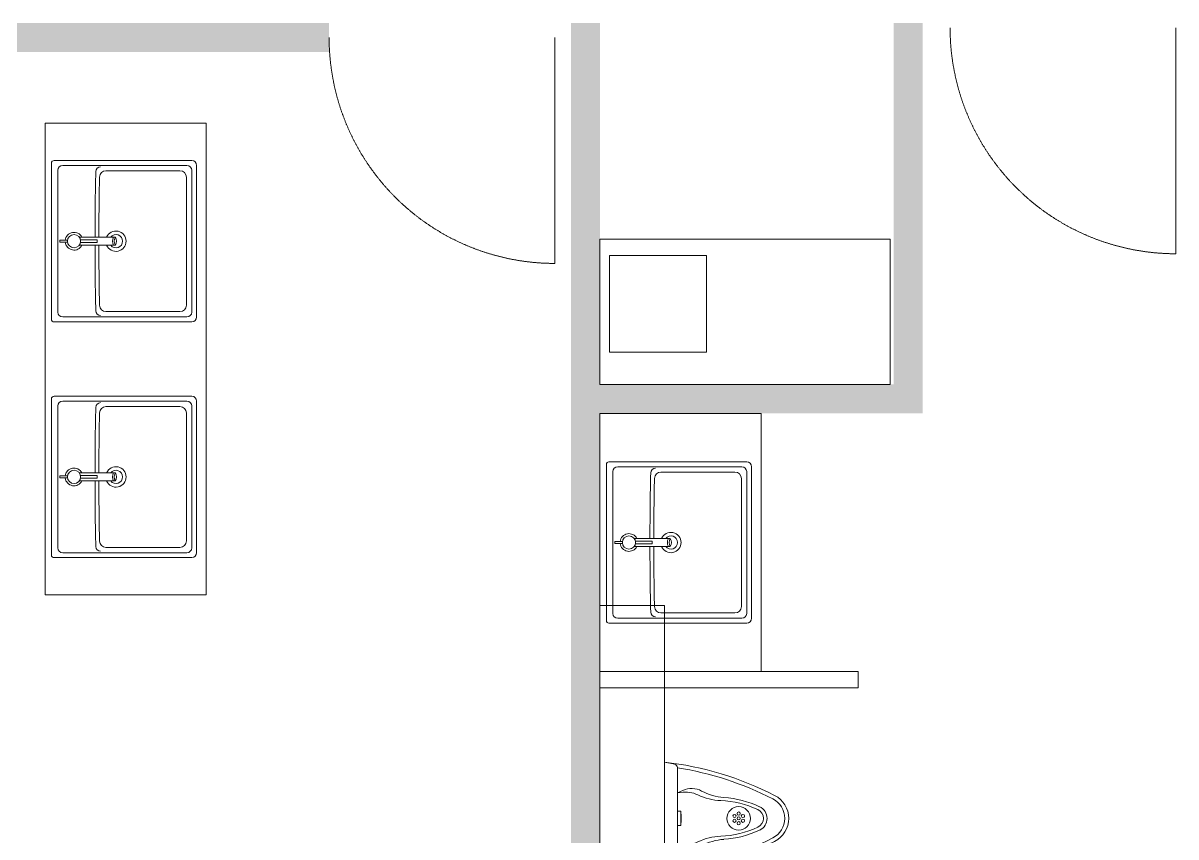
# Model space of a CAD drawing. Header units: millimetres. Extents: x -376000 to 292178, y -193032 to 188048.
# Drawn here: x -179522 to -175948, y -105658 to -103136 of the extents above; entities that cross this region are included whole.
import ezdxf

# ---------------------------------------------------------------- set-up
doc = ezdxf.new("R2010")
doc.units = ezdxf.units.MM
for name, color, linetype, lineweight in [('02_既存平面-内部建具・サッシ', 7, 'Continuous', 18), ('_区分表-C_A：塗（壁）-2 (2D)', 7, 'Continuous', 5), ('_区分表-オーナー：塗（壁）-3 (2D)', 7, 'Continuous', 5)]:
    doc.layers.add(name, color=color, linetype=linetype, lineweight=lineweight)
for name, color, linetype, lineweight, true_color in [('03_0.15', 7, 'Continuous', 15, 0x990099), ('04_0.10', 7, 'Continuous', 9, 0x0099ff), ('08_ハッチ・色', 7, 'Continuous', 5, 0x888888)]:
    doc.layers.add(name, color=color, linetype=linetype, lineweight=lineweight, true_color=true_color)

# ---------------------------------------------------------------- blocks, each defined once
blk = doc.blocks.new('グループ-332')
at = {"layer": '03_0.15'}
blk.add_line((-175948.4, -103851), (-175948.4, -103151), dxfattribs=at)
blk.add_open_spline([(-175948.4, -103851), (-175982.8, -103850.9), (-176017, -103847.6), (-176051.2, -103844.2), (-176085, -103837.5), (-176118.7, -103830.8), (-176151.6, -103820.8), (-176184.5, -103810.8), (-176216.3, -103797.7), (-176248, -103784.5), (-176278.4, -103768.3), (-176308.7, -103752.1), (-176337.3, -103733), (-176365.9, -103713.9), (-176392.5, -103692.1), (-176419, -103670.2), (-176443.4, -103645.9), (-176467.7, -103621.6), (-176489.5, -103595), (-176511.3, -103568.4), (-176530.4, -103539.9), (-176549.5, -103511.3), (-176565.7, -103480.9), (-176581.9, -103450.6), (-176595.1, -103418.8), (-176608.3, -103387.1), (-176618.3, -103354.2), (-176628.2, -103321.2), (-176634.9, -103287.5), (-176641.6, -103253.8), (-176645, -103219.6), (-176648.4, -103185.3), (-176648.4, -103151)], degree=2, knots=[0, 0, 0, 0.0625, 0.0625, 0.125, 0.125, 0.1875, 0.1875, 0.25, 0.25, 0.3125, 0.3125, 0.375, 0.375, 0.4375, 0.4375, 0.5, 0.5, 0.5625, 0.5625, 0.625, 0.625, 0.6875, 0.6875, 0.75, 0.75, 0.8125, 0.8125, 0.875, 0.875, 0.9375, 0.9375, 1, 1, 1], dxfattribs=at)
blk = doc.blocks.new('グループ-333')
at = {"layer": '03_0.15'}
blk.add_line((-177873.1, -103880.9), (-177873.1, -103180.9), dxfattribs=at)
blk.add_open_spline([(-177873.1, -103880.9), (-177907.5, -103880.9), (-177941.7, -103877.6), (-177975.9, -103874.2), (-178009.6, -103867.5), (-178043.4, -103860.8), (-178076.3, -103850.8), (-178109.2, -103840.8), (-178141, -103827.7), (-178172.7, -103814.5), (-178203.1, -103798.3), (-178233.4, -103782.1), (-178262, -103763), (-178290.6, -103743.9), (-178317.1, -103722.1), (-178343.7, -103700.2), (-178368, -103675.9), (-178392.4, -103651.6), (-178414.2, -103625), (-178436, -103598.4), (-178455.1, -103569.8), (-178474.2, -103541.3), (-178490.4, -103510.9), (-178506.6, -103480.6), (-178519.8, -103448.8), (-178532.9, -103417.1), (-178542.9, -103384.1), (-178552.9, -103351.2), (-178559.6, -103317.5), (-178566.3, -103283.8), (-178569.7, -103249.6), (-178573.1, -103215.3), (-178573.1, -103180.9)], degree=2, knots=[0, 0, 0, 0.0625, 0.0625, 0.125, 0.125, 0.1875, 0.1875, 0.25, 0.25, 0.3125, 0.3125, 0.375, 0.375, 0.4375, 0.4375, 0.5, 0.5, 0.5625, 0.5625, 0.625, 0.625, 0.6875, 0.6875, 0.75, 0.75, 0.8125, 0.8125, 0.875, 0.875, 0.9375, 0.9375, 1, 1, 1], dxfattribs=at)
blk = doc.blocks.new('グループ-334')
at = {"layer": '03_0.15', "flags": 128}
for points in [[(-177733.7, -104255.9), (-176833.7, -104255.9), (-176833.7, -103805.9), (-177733.7, -103805.9)], [(-177703.7, -104155.9), (-177403.7, -104155.9), (-177403.7, -103855.9), (-177703.7, -103855.9)]]:
    blk.add_lwpolyline(points, close=True, dxfattribs=at)
blk = doc.blocks.new('グループ-335')
at = {"layer": '04_0.10', "color": 7}
blk.add_blockref('グループ-334', (0, 0), dxfattribs=at)
blk = doc.blocks.new('グループ-336')
at = {"layer": '03_0.15'}
for p, q in [((-179433.7, -103570.1), (-179433.7, -104054.1)), ((-178998.7, -103562.1), (-179425.7, -103562.1)), ((-178998.7, -103562.1), (-179425.7, -103562.1)), ((-179281.3, -103577.2), (-179398.7, -103577.2)), ((-179013.9, -103577.2), (-179281.3, -103577.2)), ((-178983.7, -103577.1), (-178983.7, -104047.1)), ((-179413.7, -103812.1), (-179413.7, -103592.2)), ((-179035.4, -103593.7), (-179264.7, -103593.7)), ((-179015.4, -103613.7), (-179015.4, -104010.4)), ((-178998.9, -103592.2), (-178998.9, -104031.9)), ((-179347.5, -103799.6), (-179235.6, -103799.6)), ((-179413.7, -103812.1), (-179413.7, -104031.9)), ((-179407.9, -103809.1), (-179384, -103809.1)), ((-179407.9, -103809.1), (-179407.9, -103815.1)), ((-179384, -103815.1), (-179407.9, -103815.1)), ((-179235.6, -103824.6), (-179347.5, -103824.6)), ((-179343.6, -103808.1), (-179291.9, -103808.1)), ((-179291.9, -103816.1), (-179343.6, -103816.1)), ((-179281.3, -104046.9), (-179398.7, -104046.9)), ((-179013.9, -104046.9), (-179281.3, -104046.9)), ((-179035.4, -104030.4), (-179264.7, -104030.4)), ((-178998.7, -104062.1), (-179425.7, -104062.1))]:
    blk.add_line(p, q, dxfattribs=at)
for centre, radius, start, end in [((-179425.7, -103570.1), 8, 90, 180), ((-179398.7, -103592.2), 15, 90, 180), ((-179281.4, -103596.7), 15, 89.6473, 178.7642), ((-179013.9, -103592.2), 15, 0, 90), ((-178998.7, -103577.1), 15, 0, 90), ((-169298.7, -103812.1), 10000, 178.76423, 179.92838), ((-169298.7, -103812.1), 9988, 178.85985, 179.92829), ((-179264.7, -103613.7), 20, 90, 178.8599), ((-179035.4, -103613.7), 20, 0, 90), ((-179363.7, -103812.1), 27.5, 27.0357, 173.7371), ((-179363.7, -103812.1), 20.5, 90, 270), ((-179363.7, -103812.1), 20.5, 270, 90), ((-179233.7, -103812.1), 31.5, 0, 156.6201), ((-179233.7, -103812.1), 20.5, 0, 142.4281), ((-179220, -103812.1), 24.8, 149.7107, 210.2893), ((-179214.2, -103812.1), 24.8, 149.7107, 210.2893), ((-179257, -103812.1), 24.8, 329.7107, 30.2893), ((-179363.7, -103812.1), 27.5, 186.2629, 332.9643), ((-169298.7, -103812.1), 10000, 180.07162, 181.23577), ((-179331.7, -103812.1), 40, 354.2608, 5.7392), ((-169298.7, -103812.1), 9988, 180.07171, 181.14015), ((-179233.7, -103812.1), 31.5, 203.3799, 0), ((-179233.7, -103812.1), 20.5, 217.5719, 0), ((-179264.7, -104010.4), 20, 181.1401, 270), ((-179035.4, -104010.4), 20, 270, 0), ((-179425.7, -104054.1), 8, 180, 270), ((-179398.7, -104031.9), 15, 180, 270), ((-179281.4, -104027.4), 15, 181.2358, 270.3527), ((-179013.9, -104031.9), 15, 270, 0), ((-178998.7, -104047.1), 15, 270, 0)]:
    blk.add_arc(centre, radius, start, end, dxfattribs=at)
blk = doc.blocks.new('グループ-337')
at = {"layer": '03_0.15'}
for p, q in [((-179433.7, -104300.7), (-179433.7, -104784.7)), ((-178998.7, -104292.7), (-179425.7, -104292.7)), ((-178998.7, -104292.7), (-179425.7, -104292.7)), ((-179413.7, -104542.7), (-179413.7, -104322.8)), ((-179281.3, -104307.8), (-179398.7, -104307.8)), ((-179013.9, -104307.8), (-179281.3, -104307.8)), ((-179035.4, -104324.4), (-179264.7, -104324.4)), ((-178998.9, -104322.8), (-178998.9, -104762.6)), ((-178983.7, -104307.7), (-178983.7, -104777.7)), ((-179015.4, -104344.4), (-179015.4, -104741)), ((-179413.7, -104542.7), (-179413.7, -104762.6)), ((-179407.9, -104539.7), (-179384, -104539.7)), ((-179407.9, -104539.7), (-179407.9, -104545.7)), ((-179384, -104545.7), (-179407.9, -104545.7)), ((-179347.5, -104530.2), (-179235.6, -104530.2)), ((-179235.6, -104555.2), (-179347.5, -104555.2)), ((-179343.6, -104538.7), (-179291.9, -104538.7)), ((-179291.9, -104546.7), (-179343.6, -104546.7)), ((-179035.4, -104761), (-179264.7, -104761)), ((-178998.7, -104792.7), (-179425.7, -104792.7)), ((-179281.3, -104777.6), (-179398.7, -104777.6)), ((-179013.9, -104777.6), (-179281.3, -104777.6))]:
    blk.add_line(p, q, dxfattribs=at)
for centre, radius, start, end in [((-179425.7, -104300.7), 8, 90, 180), ((-178998.7, -104307.7), 15, 0, 90), ((-179398.7, -104322.8), 15, 90, 180), ((-169298.7, -104542.7), 10000, 178.76423, 179.92838), ((-179281.4, -104327.4), 15, 89.6473, 178.7642), ((-179264.7, -104344.4), 20, 90, 178.8599), ((-179035.4, -104344.4), 20, 0, 90), ((-179013.9, -104322.8), 15, 0, 90), ((-169298.7, -104542.7), 9988, 178.85985, 179.92829), ((-179363.7, -104542.7), 27.5, 27.0357, 173.7371), ((-179233.7, -104542.7), 31.5, 0, 156.6201), ((-179363.7, -104542.7), 27.5, 186.2629, 332.9643), ((-179363.7, -104542.7), 20.5, 90, 270), ((-179363.7, -104542.7), 20.5, 270, 90), ((-169298.7, -104542.7), 10000, 180.07162, 181.23577), ((-179331.7, -104542.7), 40, 354.2608, 5.7392), ((-169298.7, -104542.7), 9988, 180.07171, 181.14015), ((-179233.7, -104542.7), 31.5, 203.3799, 0), ((-179233.7, -104542.7), 20.5, 0, 142.4281), ((-179233.7, -104542.7), 20.5, 217.5719, 0), ((-179220, -104542.7), 24.8, 149.7107, 210.2893), ((-179214.2, -104542.7), 24.8, 149.7107, 210.2893), ((-179257, -104542.7), 24.8, 329.7107, 30.2893), ((-179398.7, -104762.6), 15, 180, 270), ((-179281.4, -104758), 15, 181.2358, 270.3527), ((-179264.7, -104741), 20, 181.1401, 270), ((-179035.4, -104741), 20, 270, 0), ((-179013.9, -104762.6), 15, 270, 0), ((-179425.7, -104784.7), 8, 180, 270), ((-178998.7, -104777.7), 15, 270, 0)]:
    blk.add_arc(centre, radius, start, end, dxfattribs=at)
blk = doc.blocks.new('グループ-338')
at = {"layer": '03_0.15', "flags": 128}
blk.add_lwpolyline([(-179453.7, -104908), (-179453.7, -103446.7), (-178953.7, -103446.7), (-178953.7, -104908)], close=True, dxfattribs=at)
at = {"layer": '03_0.15'}
for name in ['グループ-336', 'グループ-337']:
    blk.add_blockref(name, (0, 0), dxfattribs=at)
blk = doc.blocks.new('グループ-339')
at = {"layer": '03_0.15'}
for p, q in [((-177713.7, -104503.9), (-177713.7, -104987.9)), ((-177278.7, -104495.9), (-177705.7, -104495.9)), ((-177278.7, -104495.9), (-177705.7, -104495.9)), ((-177561.3, -104511.1), (-177678.7, -104511.1)), ((-177293.9, -104511.1), (-177561.3, -104511.1)), ((-177263.7, -104510.9), (-177263.7, -104980.9)), ((-177693.7, -104745.9), (-177693.7, -104526.1)), ((-177315.4, -104527.6), (-177544.7, -104527.6)), ((-177295.4, -104547.6), (-177295.4, -104944.3)), ((-177278.9, -104526.1), (-177278.9, -104965.8)), ((-177627.5, -104733.4), (-177515.6, -104733.4)), ((-177693.7, -104745.9), (-177693.7, -104965.8)), ((-177687.9, -104742.9), (-177664, -104742.9)), ((-177687.9, -104742.9), (-177687.9, -104748.9)), ((-177664, -104748.9), (-177687.9, -104748.9)), ((-177515.6, -104758.4), (-177627.5, -104758.4)), ((-177623.6, -104741.9), (-177571.9, -104741.9)), ((-177571.9, -104749.9), (-177623.6, -104749.9)), ((-177561.3, -104980.8), (-177678.7, -104980.8)), ((-177293.9, -104980.8), (-177561.3, -104980.8)), ((-177315.4, -104964.3), (-177544.7, -104964.3)), ((-177278.7, -104995.9), (-177705.7, -104995.9))]:
    blk.add_line(p, q, dxfattribs=at)
for centre, radius, start, end in [((-177705.7, -104503.9), 8, 90, 180), ((-177678.7, -104526.1), 15, 90, 180), ((-177561.4, -104530.6), 15, 89.6473, 178.7642), ((-177293.9, -104526.1), 15, 0, 90), ((-177278.7, -104510.9), 15, 0, 90), ((-167578.7, -104745.9), 10000, 178.76423, 179.92838), ((-167578.7, -104745.9), 9988, 178.85985, 179.92829), ((-177544.7, -104547.6), 20, 90, 178.8599), ((-177315.4, -104547.6), 20, 0, 90), ((-177643.7, -104745.9), 27.5, 27.0357, 173.7371), ((-177643.7, -104745.9), 20.5, 90, 270), ((-177643.7, -104745.9), 20.5, 270, 90), ((-177513.7, -104745.9), 31.5, 0, 156.6201), ((-177513.7, -104745.9), 20.5, 0, 142.4281), ((-177500, -104745.9), 24.8, 149.7107, 210.2893), ((-177494.2, -104745.9), 24.8, 149.7107, 210.2893), ((-177537, -104745.9), 24.8, 329.7107, 30.2893), ((-177643.7, -104745.9), 27.5, 186.2629, 332.9643), ((-167578.7, -104745.9), 10000, 180.07162, 181.23577), ((-177611.7, -104745.9), 40, 354.2608, 5.7392), ((-167578.7, -104745.9), 9988, 180.07171, 181.14015), ((-177513.7, -104745.9), 31.5, 203.3799, 0), ((-177513.7, -104745.9), 20.5, 217.5719, 0), ((-177544.7, -104944.3), 20, 181.1401, 270), ((-177315.4, -104944.3), 20, 270, 0), ((-177678.7, -104965.8), 15, 180, 270), ((-177561.4, -104961.3), 15, 181.2358, 270.3527), ((-177293.9, -104965.8), 15, 270, 0), ((-177278.7, -104980.9), 15, 270, 0), ((-177705.7, -104987.9), 8, 180, 270)]:
    blk.add_arc(centre, radius, start, end, dxfattribs=at)
blk = doc.blocks.new('グループ-340')
at = {"layer": '03_0.15', "flags": 128}
for points in [[(-177733.7, -105145.9), (-177733.7, -104345.9), (-177233.7, -104345.9), (-177233.7, -105145.9)], [(-176933.7, -105145.9), (-176933.7, -105195.9), (-177733.7, -105195.9), (-177733.7, -105145.9)]]:
    blk.add_lwpolyline(points, close=True, dxfattribs=at)
at = {"layer": '03_0.15'}
blk.add_blockref('グループ-339', (0, 0), dxfattribs=at)
blk = doc.blocks.new('グループ-374')
at = {"layer": '03_0.15'}
blk.add_line((-175948.4, -103851), (-175948.4, -103151), dxfattribs=at)
blk.add_open_spline([(-175948.4, -103851), (-175982.8, -103850.9), (-176017, -103847.6), (-176051.2, -103844.2), (-176085, -103837.5), (-176118.7, -103830.8), (-176151.6, -103820.8), (-176184.5, -103810.8), (-176216.3, -103797.7), (-176248, -103784.5), (-176278.4, -103768.3), (-176308.7, -103752.1), (-176337.3, -103733), (-176365.9, -103713.9), (-176392.5, -103692.1), (-176419, -103670.2), (-176443.4, -103645.9), (-176467.7, -103621.6), (-176489.5, -103595), (-176511.3, -103568.4), (-176530.4, -103539.9), (-176549.5, -103511.3), (-176565.7, -103480.9), (-176581.9, -103450.6), (-176595.1, -103418.8), (-176608.3, -103387.1), (-176618.3, -103354.2), (-176628.2, -103321.2), (-176634.9, -103287.5), (-176641.6, -103253.8), (-176645, -103219.6), (-176648.4, -103185.3), (-176648.4, -103151)], degree=2, knots=[0, 0, 0, 0.0625, 0.0625, 0.125, 0.125, 0.1875, 0.1875, 0.25, 0.25, 0.3125, 0.3125, 0.375, 0.375, 0.4375, 0.4375, 0.5, 0.5, 0.5625, 0.5625, 0.625, 0.625, 0.6875, 0.6875, 0.75, 0.75, 0.8125, 0.8125, 0.875, 0.875, 0.9375, 0.9375, 1, 1, 1], dxfattribs=at)
blk = doc.blocks.new('グループ-375')
at = {"layer": '03_0.15'}
for p, q in [((-179433.7, -103570.1), (-179433.7, -104054.1)), ((-178998.7, -103562.1), (-179425.7, -103562.1)), ((-178998.7, -103562.1), (-179425.7, -103562.1)), ((-179281.3, -103577.2), (-179398.7, -103577.2)), ((-179013.9, -103577.2), (-179281.3, -103577.2)), ((-178983.7, -103577.1), (-178983.7, -104047.1)), ((-179413.7, -103812.1), (-179413.7, -103592.2)), ((-179035.4, -103593.7), (-179264.7, -103593.7)), ((-179015.4, -103613.7), (-179015.4, -104010.4)), ((-178998.9, -103592.2), (-178998.9, -104031.9)), ((-179347.5, -103799.6), (-179235.6, -103799.6)), ((-179413.7, -103812.1), (-179413.7, -104031.9)), ((-179407.9, -103809.1), (-179384, -103809.1)), ((-179407.9, -103809.1), (-179407.9, -103815.1)), ((-179384, -103815.1), (-179407.9, -103815.1)), ((-179235.6, -103824.6), (-179347.5, -103824.6)), ((-179343.6, -103808.1), (-179291.9, -103808.1)), ((-179291.9, -103816.1), (-179343.6, -103816.1)), ((-179281.3, -104046.9), (-179398.7, -104046.9)), ((-179013.9, -104046.9), (-179281.3, -104046.9)), ((-179035.4, -104030.4), (-179264.7, -104030.4)), ((-178998.7, -104062.1), (-179425.7, -104062.1))]:
    blk.add_line(p, q, dxfattribs=at)
for centre, radius, start, end in [((-179425.7, -103570.1), 8, 90, 180), ((-179398.7, -103592.2), 15, 90, 180), ((-179281.4, -103596.7), 15, 89.6473, 178.7642), ((-179013.9, -103592.2), 15, 0, 90), ((-178998.7, -103577.1), 15, 0, 90), ((-169298.7, -103812.1), 10000, 178.76423, 179.92838), ((-169298.7, -103812.1), 9988, 178.85985, 179.92829), ((-179264.7, -103613.7), 20, 90, 178.8599), ((-179035.4, -103613.7), 20, 0, 90), ((-179363.7, -103812.1), 27.5, 27.0357, 173.7371), ((-179363.7, -103812.1), 20.5, 90, 270), ((-179363.7, -103812.1), 20.5, 270, 90), ((-179233.7, -103812.1), 31.5, 0, 156.6201), ((-179233.7, -103812.1), 20.5, 0, 142.4281), ((-179220, -103812.1), 24.8, 149.7107, 210.2893), ((-179214.2, -103812.1), 24.8, 149.7107, 210.2893), ((-179257, -103812.1), 24.8, 329.7107, 30.2893), ((-179363.7, -103812.1), 27.5, 186.2629, 332.9643), ((-169298.7, -103812.1), 10000, 180.07162, 181.23577), ((-179331.7, -103812.1), 40, 354.2608, 5.7392), ((-169298.7, -103812.1), 9988, 180.07171, 181.14015), ((-179233.7, -103812.1), 31.5, 203.3799, 0), ((-179233.7, -103812.1), 20.5, 217.5719, 0), ((-179264.7, -104010.4), 20, 181.1401, 270), ((-179035.4, -104010.4), 20, 270, 0), ((-179425.7, -104054.1), 8, 180, 270), ((-179398.7, -104031.9), 15, 180, 270), ((-179281.4, -104027.4), 15, 181.2358, 270.3527), ((-179013.9, -104031.9), 15, 270, 0), ((-178998.7, -104047.1), 15, 270, 0)]:
    blk.add_arc(centre, radius, start, end, dxfattribs=at)
blk = doc.blocks.new('グループ-376')
at = {"layer": '03_0.15'}
for p, q in [((-179433.7, -104300.7), (-179433.7, -104784.7)), ((-178998.7, -104292.7), (-179425.7, -104292.7)), ((-178998.7, -104292.7), (-179425.7, -104292.7)), ((-179413.7, -104542.7), (-179413.7, -104322.8)), ((-179281.3, -104307.8), (-179398.7, -104307.8)), ((-179013.9, -104307.8), (-179281.3, -104307.8)), ((-179035.4, -104324.4), (-179264.7, -104324.4)), ((-178998.9, -104322.8), (-178998.9, -104762.6)), ((-178983.7, -104307.7), (-178983.7, -104777.7)), ((-179015.4, -104344.4), (-179015.4, -104741)), ((-179413.7, -104542.7), (-179413.7, -104762.6)), ((-179407.9, -104539.7), (-179384, -104539.7)), ((-179407.9, -104539.7), (-179407.9, -104545.7)), ((-179384, -104545.7), (-179407.9, -104545.7)), ((-179347.5, -104530.2), (-179235.6, -104530.2)), ((-179235.6, -104555.2), (-179347.5, -104555.2)), ((-179343.6, -104538.7), (-179291.9, -104538.7)), ((-179291.9, -104546.7), (-179343.6, -104546.7)), ((-179035.4, -104761), (-179264.7, -104761)), ((-178998.7, -104792.7), (-179425.7, -104792.7)), ((-179281.3, -104777.6), (-179398.7, -104777.6)), ((-179013.9, -104777.6), (-179281.3, -104777.6))]:
    blk.add_line(p, q, dxfattribs=at)
for centre, radius, start, end in [((-179425.7, -104300.7), 8, 90, 180), ((-178998.7, -104307.7), 15, 0, 90), ((-179398.7, -104322.8), 15, 90, 180), ((-169298.7, -104542.7), 10000, 178.76423, 179.92838), ((-179281.4, -104327.4), 15, 89.6473, 178.7642), ((-179264.7, -104344.4), 20, 90, 178.8599), ((-179035.4, -104344.4), 20, 0, 90), ((-179013.9, -104322.8), 15, 0, 90), ((-169298.7, -104542.7), 9988, 178.85985, 179.92829), ((-179363.7, -104542.7), 27.5, 27.0357, 173.7371), ((-179233.7, -104542.7), 31.5, 0, 156.6201), ((-179363.7, -104542.7), 27.5, 186.2629, 332.9643), ((-179363.7, -104542.7), 20.5, 90, 270), ((-179363.7, -104542.7), 20.5, 270, 90), ((-169298.7, -104542.7), 10000, 180.07162, 181.23577), ((-179331.7, -104542.7), 40, 354.2608, 5.7392), ((-169298.7, -104542.7), 9988, 180.07171, 181.14015), ((-179233.7, -104542.7), 31.5, 203.3799, 0), ((-179233.7, -104542.7), 20.5, 0, 142.4281), ((-179233.7, -104542.7), 20.5, 217.5719, 0), ((-179220, -104542.7), 24.8, 149.7107, 210.2893), ((-179214.2, -104542.7), 24.8, 149.7107, 210.2893), ((-179257, -104542.7), 24.8, 329.7107, 30.2893), ((-179398.7, -104762.6), 15, 180, 270), ((-179281.4, -104758), 15, 181.2358, 270.3527), ((-179264.7, -104741), 20, 181.1401, 270), ((-179035.4, -104741), 20, 270, 0), ((-179013.9, -104762.6), 15, 270, 0), ((-179425.7, -104784.7), 8, 180, 270), ((-178998.7, -104777.7), 15, 270, 0)]:
    blk.add_arc(centre, radius, start, end, dxfattribs=at)
blk = doc.blocks.new('グループ-377')
at = {"layer": '03_0.15', "flags": 128}
blk.add_lwpolyline([(-179453.7, -104908), (-179453.7, -103446.7), (-178953.7, -103446.7), (-178953.7, -104908)], close=True, dxfattribs=at)
at = {"layer": '03_0.15'}
for name in ['グループ-375', 'グループ-376']:
    blk.add_blockref(name, (0, 0), dxfattribs=at)
blk = doc.blocks.new('グループ-380')
at = {"layer": '03_0.15'}
for p, q in [((-177533.7, -106226.9), (-177501.8, -106233.3)), ((-177533.7, -106226.9), (-177533.7, -106574.9)), ((-177493.7, -106400.9), (-177493.7, -106243.1)), ((-177493.7, -106321.9), (-177476.4, -106314.1)), ((-177493.7, -106321.9), (-177482.6, -106320.3)), ((-177493.7, -106423.4), (-177493.7, -106378.4)), ((-177484.1, -106378.4), (-177493.7, -106378.4)), ((-177493.7, -106400.9), (-177493.7, -106558.7)), ((-177483.1, -106379.3), (-177483.1, -106422.6)), ((-177284.6, -106395.9), (-177284.7, -106395.9)), ((-177284.6, -106405.9), (-177284.7, -106405.9)), ((-177484.1, -106423.4), (-177493.7, -106423.4)), ((-177493.7, -106479.9), (-177482.6, -106481.6)), ((-177493.7, -106479.9), (-177476.4, -106487.8)), ((-177533.7, -106574.9), (-177501.8, -106568.6))]:
    blk.add_line(p, q, dxfattribs=at)
for centre, radius in [((-177303.7, -106400.9), 36.5), ((-177316.7, -106393.4), 5), ((-177316.7, -106408.4), 5), ((-177303.7, -106385.9), 5), ((-177303.7, -106400.9), 5), ((-177303.7, -106415.9), 5), ((-177290.7, -106393.4), 5), ((-177290.7, -106408.4), 5)]:
    blk.add_circle(centre, radius, dxfattribs=at)
for centre, radius, start, end in [((-177647.7, -107220), 1000, 62.9061, 83.4532), ((-177503.7, -106243.1), 10, 0, 78.6901), ((-177647.7, -107220), 988, 62.9061, 81.0319), ((-177469.1, -106409.2), 90, 64.3158, 98.6286), ((-177449.6, -106373.3), 65, 61.7005, 114.3187), ((-177352.1, -106165.9), 180, 244.3158, 267.7039), ((-177338.2, -106166.4), 170, 241.7005, 266.1568), ((-177370.4, -106645.4), 310, 64.8506, 86.1568), ((-177228.7, -106400.9), 68, 0, 62.7152), ((-177228.7, -106400.9), 80, 0, 62.9061), ((-177371.3, -106645.5), 300, 64.9404, 87.7039), ((-177256.9, -106400.9), 30, 0, 64.9404), ((-177255.6, -106400.9), 40, 0, 64.8506), ((-177484.1, -106379.4), 1, 6.2024, 90), ((-177681.9, -106400.9), 200, 0, 6.2024), ((-177681.9, -106400.9), 200, 353.7976, 0), ((-177284.7, -106396.9), 1, 90, 145.008), ((-177256.9, -106400.9), 30, 295.0596, 0), ((-177255.6, -106400.9), 40, 295.1494, 0), ((-177228.7, -106400.9), 68, 297.2848, 0), ((-177228.7, -106400.9), 80, 297.0939, 0), ((-177484.1, -106422.4), 1, 270, 353.7976), ((-177371.3, -106156.4), 300, 272.2961, 295.0596), ((-177370.4, -106156.5), 310, 273.8432, 295.1494), ((-177647.7, -105581.9), 1000, 276.5468, 297.0939), ((-177647.7, -105581.9), 988, 278.9681, 297.0939), ((-177469.1, -106392.7), 90, 261.3714, 295.6842), ((-177352.1, -106636), 180, 92.2961, 115.6842), ((-177338.2, -106635.5), 170, 93.8432, 118.2995), ((-177449.6, -106428.5), 65, 245.6813, 298.2995), ((-177503.7, -106558.7), 10, 281.3099, 0)]:
    blk.add_arc(centre, radius, start, end, dxfattribs=at)
blk = doc.blocks.new('グループ-381')
at = {"layer": '03_0.15'}
for p, q in [((-177533.7, -105426.9), (-177501.8, -105433.3)), ((-177533.7, -105426.9), (-177533.7, -105774.9)), ((-177493.7, -105600.9), (-177493.7, -105443.1)), ((-177493.7, -105521.9), (-177476.4, -105514.1)), ((-177493.7, -105521.9), (-177482.6, -105520.3)), ((-177493.7, -105623.4), (-177493.7, -105578.4)), ((-177484.1, -105578.4), (-177493.7, -105578.4)), ((-177483.1, -105579.3), (-177483.1, -105622.6)), ((-177493.7, -105600.9), (-177493.7, -105758.7)), ((-177484.1, -105623.4), (-177493.7, -105623.4)), ((-177284.6, -105595.9), (-177284.7, -105595.9)), ((-177284.6, -105605.9), (-177284.7, -105605.9)), ((-177493.7, -105679.9), (-177482.6, -105681.6)), ((-177493.7, -105679.9), (-177476.4, -105687.8)), ((-177533.7, -105774.9), (-177501.8, -105768.6))]:
    blk.add_line(p, q, dxfattribs=at)
for centre, radius in [((-177303.7, -105600.9), 36.5), ((-177316.7, -105593.4), 5), ((-177303.7, -105585.9), 5), ((-177290.7, -105593.4), 5), ((-177316.7, -105608.4), 5), ((-177303.7, -105600.9), 5), ((-177303.7, -105615.9), 5), ((-177290.7, -105608.4), 5)]:
    blk.add_circle(centre, radius, dxfattribs=at)
for centre, radius, start, end in [((-177647.7, -106420), 1000, 62.9061, 83.4532), ((-177503.7, -105443.1), 10, 0, 78.6901), ((-177647.7, -106420), 988, 62.9061, 81.0319), ((-177469.1, -105609.2), 90, 64.3158, 98.6286), ((-177449.6, -105573.3), 65, 61.7005, 114.3187), ((-177338.2, -105366.4), 170, 241.7005, 266.1568), ((-177352.1, -105365.9), 180, 244.3158, 267.7039), ((-177371.3, -105845.5), 300, 64.9404, 87.7039), ((-177370.4, -105845.4), 310, 64.8506, 86.1568), ((-177228.7, -105600.9), 68, 0, 62.7152), ((-177228.7, -105600.9), 80, 0, 62.9061), ((-177484.1, -105579.4), 1, 6.2024, 90), ((-177681.9, -105600.9), 200, 0, 6.2024), ((-177256.9, -105600.9), 30, 0, 64.9404), ((-177255.6, -105600.9), 40, 0, 64.8506), ((-177484.1, -105622.4), 1, 270, 353.7976), ((-177681.9, -105600.9), 200, 353.7976, 0), ((-177284.7, -105596.9), 1, 90, 145.008), ((-177256.9, -105600.9), 30, 295.0596, 0), ((-177255.6, -105600.9), 40, 295.1494, 0), ((-177228.7, -105600.9), 68, 297.2848, 0), ((-177228.7, -105600.9), 80, 297.0939, 0), ((-177647.7, -104781.9), 988, 278.9681, 297.0939), ((-177352.1, -105836), 180, 92.2961, 115.6842), ((-177371.3, -105356.4), 300, 272.2961, 295.0596), ((-177370.4, -105356.5), 310, 273.8432, 295.1494), ((-177647.7, -104781.9), 1000, 276.5468, 297.0939), ((-177469.1, -105592.7), 90, 261.3714, 295.6842), ((-177449.6, -105628.5), 65, 245.6813, 298.2995), ((-177338.2, -105835.5), 170, 93.8432, 118.2995), ((-177503.7, -105758.7), 10, 281.3099, 0)]:
    blk.add_arc(centre, radius, start, end, dxfattribs=at)
blk = doc.blocks.new('グループ-382')
at = {"layer": '03_0.15', "flags": 128}
blk.add_lwpolyline([(-177533.7, -106850.9), (-177733.7, -106850.9), (-177733.7, -104940.9), (-177533.7, -104940.9)], close=True, dxfattribs=at)
at = {"layer": '03_0.15'}
for name in ['グループ-381', 'グループ-380']:
    blk.add_blockref(name, (0, 0), dxfattribs=at)
blk = doc.blocks.new('グループ-383')
at = {"layer": '03_0.15'}
blk.add_blockref('グループ-382', (0, 0), dxfattribs=at)
blk = doc.blocks.new('区分表-C_A：塗（壁）-2 (2D)')
at = {"layer": '08_ハッチ・色', "color": 141}
for points in [[(-178673.7, -103225.9), (-178673.7, -103135.9), (-181923.7, -103225.9), (-181923.7, -103135.9)], [(-177823.7, -104256), (-177733.7, -104256), (-177823.7, -103135.9), (-177733.7, -103135.9)], [(-176733.7, -103135.9), (-176823.7, -103135.9), (-176733.7, -104346), (-176823.7, -104346)], [(-177823.7, -104256), (-177823.7, -104346), (-176823.7, -104256), (-176823.7, -104346)], [(-177823.7, -108090.9), (-177733.7, -108090.9), (-177823.7, -104346), (-177733.7, -104346)]]:
    blk.add_solid(points, dxfattribs=at)
at = {"layer": '02_既存平面-内部建具・サッシ', "color": 7, "transparency": 33554559}
for name in ['グループ-332', 'グループ-374', 'グループ-333']:
    blk.add_blockref(name, (0, 0), dxfattribs=at)
at = {"layer": '03_0.15'}
blk.add_blockref('グループ-383', (0, 0), dxfattribs=at)
at = {"layer": '04_0.10', "color": 7}
for name in ['グループ-338', 'グループ-377', 'グループ-335', 'グループ-340']:
    blk.add_blockref(name, (0, 0), dxfattribs=at)
blk = doc.blocks.new('区分表-オーナー：塗（壁）-3 (2D)')
at = {"layer": '08_ハッチ・色', "color": 141}
blk.add_solid([(-178573.7, -103225.9), (-178573.7, -103135.9), (-181923.7, -103225.9), (-181923.7, -103135.9)], dxfattribs=at)

msp = doc.modelspace()

# ---------------------------------------------------------------- block references
at = {"layer": '_区分表-C_A：塗（壁）-2 (2D)'}
msp.add_blockref('区分表-C_A：塗（壁）-2 (2D)', (0, 0), dxfattribs=at)
at = {"layer": '_区分表-オーナー：塗（壁）-3 (2D)'}
msp.add_blockref('区分表-オーナー：塗（壁）-3 (2D)', (0, 0), dxfattribs=at)

doc.saveas('drawing.dxf')
